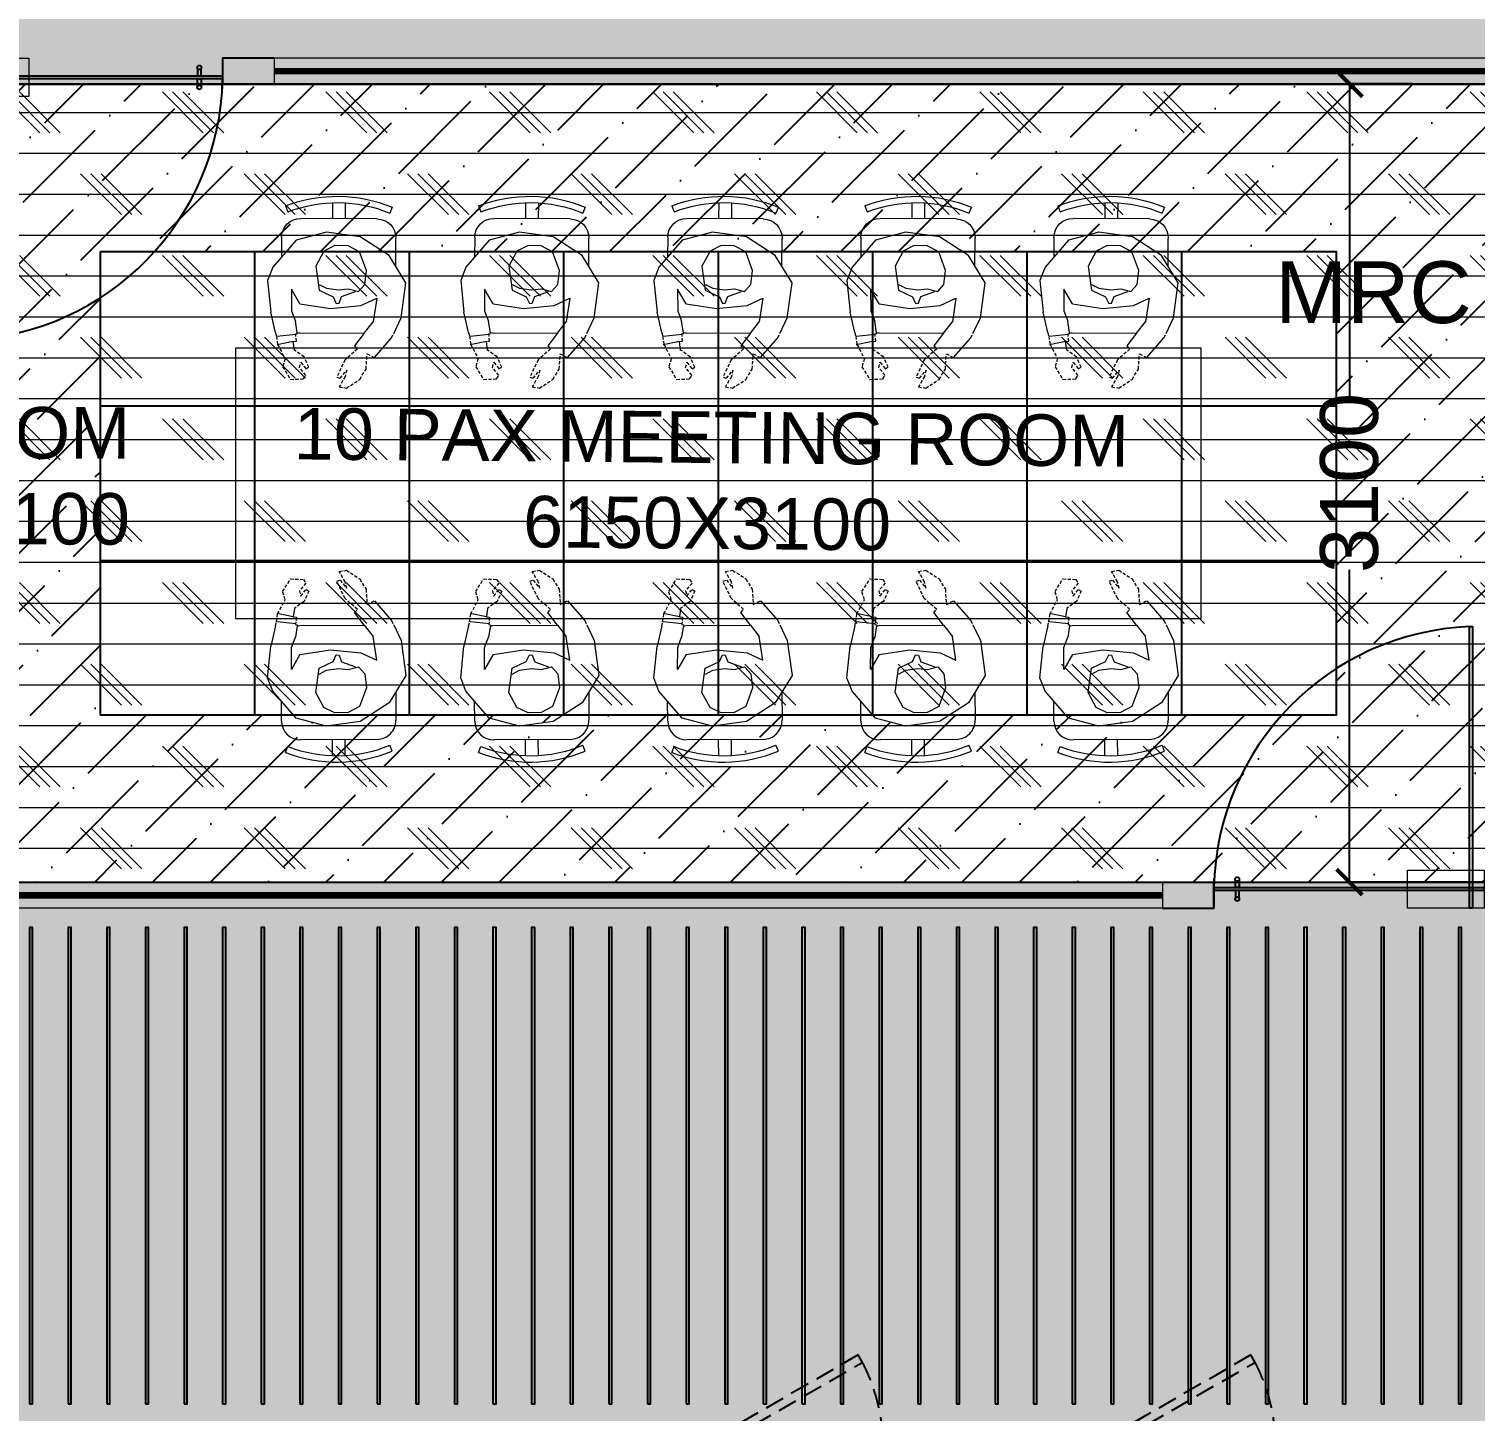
# Model space of a CAD drawing. Header units: millimetres. Extents: x 263321 to 2483465, y 33647 to 614421.
# Drawn here: x 2386855 to 2392472, y 409630 to 414996 of the extents above; entities that cross this region are included whole.
import ezdxf

# ---------------------------------------------------------------- set-up
doc = ezdxf.new("R2010")
doc.units = ezdxf.units.MM
doc.header["$PDMODE"] = 3
for name, pattern in [('( Hidden )', [0.375, 0.25, -0.125]), ('DASHED', [0.75, 0.5, -0.25]), ('HIDDEN', [0.375, 0.25, -0.125])]:
    doc.linetypes.add(name, pattern=pattern)
for name, color, linetype, lineweight in [('A-DOOR-FULL', 40, 'Continuous', 18), ('A-FURN-HUMAN', 252, 'Continuous', 9), ('A-FURN-MODULAR-', 6, 'Continuous', 9), ('A-FURN-MODULAR-CHAIR', 5, 'Continuous', 5), ('A-FURN-MODULAR-TABLETOP', 250, 'Continuous', 13), ('A-GLASS PARTITION', 5, 'Continuous', 18), ('A-GYPSUM PARTITION', 250, 'Continuous', 35), ('A-PLAN-THIN', 251, 'Continuous', 15), ('TOA-FL-CPT-1', 8, 'Continuous', 5), ('TOA-FL-CPT-4', 8, 'Continuous', 5)]:
    doc.layers.add(name, color=color, linetype=linetype, lineweight=lineweight)
for name, color, linetype in [('A-PLAN-DOOR', 7, 'Continuous'), ('CEILING', 7, 'Continuous'), ('CEILING TOA', 250, 'Continuous'), ('DOOR', 5, 'Continuous'), ('FIN WALL GRAPHIC', 10, 'Continuous'), ('FLOORING TOA', 7, 'Continuous'), ('PARTITION GYPSUM', 250, 'Continuous'), ('TEXT', 250, 'Continuous')]:
    doc.layers.add(name, color=color, linetype=linetype)
doc.styles.add('ARIAL', font='arial.ttf')
doc.styles.add('TEXT @ 150', font='arial.ttf', dxfattribs={"height": 225})
doc.dimstyles.new('DIM @ 150', dxfattribs={"dimtxt": 225, "dimasz": 100, "dimexe": 1, "dimexo": 0, "dimgap": 0.5, "dimtad": 0, "dimdec": 0, "dimzin": 0, "dimdsep": 46, "dimtxsty": 'TEXT @ 150', "dimblk": 'ARCHTICK', "dimcen": -2, "dimclrd": 8, "dimclre": 8, "dimclrt": 256, "dimadec": 0, "dimazin": 0, "dimtfac": 1, "dimtdec": 0, "dimtofl": 0, "dimtmove": 0, "dimatfit": 3, "dimldrblk": 'OPEN90', "dimfxl": 1, "dimtolj": 1, "dimtzin": 0, "dimlwd": -1, "dimlwe": -1, "dimarcsym": 0})

# ---------------------------------------------------------------- blocks, each defined once
blk = doc.blocks.new('Human Figure')
at = {"layer": 'A-FURN-HUMAN', "lineweight": 5}
for p, q in [((4611.71, 5776.63, 0), (4616.22, 5779.49)), ((4611.71, 5776.63, 0), (4616.22, 5779.49)), ((4616.22, 5779.49), (4621.49, 5780.21, 0)), ((4616.22, 5779.49), (4621.49, 5780.21, 0)), ((4621.49, 5780.21, 0), (4626.18, 5778.89, 0)), ((4621.49, 5780.21, 0), (4626.18, 5778.89, 0)), ((4626.18, 5778.89, 0), (4629.77, 5774.69, 0)), ((4626.18, 5778.89, 0), (4629.77, 5774.69, 0)), ((4609.08, 5772.43, 0), (4611.71, 5776.63, 0)), ((4609.08, 5772.43, 0), (4611.71, 5776.63, 0)), ((4629.77, 5774.69, 0), (4630.56, 5772.63, 0)), ((4629.77, 5774.69, 0), (4630.56, 5772.63, 0)), ((4609.78, 5766.99, 0), (4609.08, 5772.43, 0)), ((4609.78, 5766.99, 0), (4609.08, 5772.43, 0)), ((4630.56, 5772.63, 0), (4630.01, 5767.72, 0)), ((4630.56, 5772.63, 0), (4630.01, 5767.72, 0)), ((4616.02, 5768.83), (4613.59, 5769.99, 0)), ((4613.59, 5769.99, 0), (4614.12, 5766.32, 0)), ((4616.02, 5768.83), (4613.59, 5769.99, 0)), ((4613.59, 5769.99, 0), (4614.12, 5766.32, 0)), ((4626.86, 5771.32, 0), (4626.81, 5767.94)), ((4626.86, 5771.32, 0), (4626.81, 5767.94)), ((4620.77, 5768.32, 0), (4616.02, 5768.83)), ((4620.77, 5768.32, 0), (4616.02, 5768.83)), ((4625.5, 5769.01, 0), (4620.77, 5768.32, 0)), ((4625.5, 5769.01, 0), (4620.77, 5768.32, 0)), ((4626.81, 5767.94), (4626.19, 5766.32, 0)), ((4626.81, 5767.94), (4626.19, 5766.32, 0)), ((4629.26, 5764.54), (4630.01, 5767.72, 0)), ((4629.26, 5764.54), (4630.01, 5767.72, 0)), ((4610.91, 5764.54), (4609.78, 5766.99, 0)), ((4610.91, 5764.54), (4609.78, 5766.99, 0)), ((4615.48, 5764.54), (4614.12, 5766.32, 0)), ((4615.48, 5764.54), (4614.12, 5766.32, 0)), ((4625.89, 5764.54), (4626.19, 5766.32, 0)), ((4625.89, 5764.54), (4626.19, 5766.32, 0)), ((4613.88, 5760.76, 0), (4611.23, 5763.85, 0)), ((4613.88, 5760.76, 0), (4611.23, 5763.85, 0)), ((4615.48, 5764.54), (4616.97, 5762.59)), ((4615.48, 5764.54), (4616.97, 5762.59)), ((4626.5, 5763.17, 0), (4626.01, 5763.22, 0)), ((4626.5, 5763.17, 0), (4626.01, 5763.22, 0)), ((4626.32, 5761.85, 0), (4626.5, 5763.17, 0)), ((4626.32, 5761.85, 0), (4626.5, 5763.17, 0))]:
    blk.add_line(p, q, dxfattribs=at)
at = {"layer": 'A-FURN-HUMAN', "linetype": '( Hidden )', "lineweight": 5, "ltscale": 2}
for p, q in [((4611.23, 5763.85, 0), (4610.91, 5764.54, 0)), ((4611.23, 5763.85, 0), (4610.91, 5764.54, 0)), ((4626.01, 5763.22, 0), (4626.14, 5764.36, 0)), ((4626.01, 5763.22, 0), (4626.14, 5764.36, 0)), ((4629.12, 5763.93, 0), (4628.92, 5762.69, 0)), ((4629.12, 5763.93, 0), (4628.92, 5762.69, 0)), ((4629.26, 5764.54, 0), (4629.12, 5763.93, 0)), ((4629.26, 5764.54, 0), (4629.12, 5763.93, 0)), ((4615.02, 5761.34, 0), (4613.88, 5760.76, 0)), ((4615.02, 5761.34, 0), (4613.88, 5760.76, 0)), ((4615.16, 5758.98, 0), (4615.02, 5761.34, 0)), ((4615.16, 5758.98, 0), (4615.02, 5761.34, 0)), ((4616.97, 5762.59), (4616.53, 5762.09)), ((4616.97, 5762.59), (4616.53, 5762.09)), ((4616.53, 5762.09), (4618.44, 5760.37, 0)), ((4616.53, 5762.09), (4618.44, 5760.37, 0)), ((4624.06, 5759.18, 0), (4624.81, 5760.79, 0)), ((4624.06, 5759.18, 0), (4624.81, 5760.79, 0)), ((4624.81, 5760.79, 0), (4626.32, 5761.85, 0)), ((4624.81, 5760.79, 0), (4626.32, 5761.85, 0)), ((4628.92, 5762.69, 0), (4627.75, 5760.5, 0)), ((4628.92, 5762.69, 0), (4627.75, 5760.5, 0)), ((4616.12, 5757.36), (4615.16, 5758.98, 0)), ((4616.12, 5757.36), (4615.16, 5758.98, 0)), ((4619.17, 5757.51, 0), (4618.16, 5758.8, 0)), ((4618.16, 5758.8, 0), (4618.39, 5757.81, 0)), ((4619.17, 5757.51, 0), (4618.16, 5758.8, 0)), ((4618.16, 5758.8, 0), (4618.39, 5757.81, 0)), ((4618.44, 5760.37, 0), (4619.69, 5757.7, 0)), ((4618.44, 5760.37, 0), (4619.69, 5757.7, 0)), ((4624.51, 5758.96, 0), (4624.06, 5759.18, 0)), ((4624.51, 5758.96, 0), (4624.06, 5759.18, 0)), ((4624.5, 5757.93, 0), (4625.51, 5759.11, 0)), ((4624.5, 5757.93, 0), (4625.51, 5759.11, 0)), ((4625.32, 5759.95, 0), (4624.51, 5758.96, 0)), ((4625.32, 5759.95, 0), (4624.51, 5758.96, 0)), ((4625.51, 5759.11, 0), (4625.32, 5759.95, 0)), ((4625.51, 5759.11, 0), (4625.32, 5759.95, 0)), ((4628.12, 5759.23, 0), (4626.89, 5757.28, 0)), ((4628.12, 5759.23, 0), (4626.89, 5757.28, 0)), ((4627.75, 5760.5, 0), (4628.12, 5759.23, 0)), ((4627.75, 5760.5, 0), (4628.12, 5759.23, 0)), ((4618.19, 5756, 0), (4616.12, 5757.36)), ((4618.19, 5756, 0), (4616.12, 5757.36)), ((4618.39, 5757.81, 0), (4619.31, 5756.18, 0)), ((4618.39, 5757.81, 0), (4619.31, 5756.18, 0)), ((4619.69, 5757.7, 0), (4619.17, 5757.51, 0)), ((4619.69, 5757.7, 0), (4619.17, 5757.51, 0)), ((4624.87, 5757.37, 0), (4624.5, 5757.93, 0)), ((4624.87, 5757.37, 0), (4624.5, 5757.93, 0)), ((4626.89, 5757.28, 0), (4624.87, 5757.37, 0)), ((4626.89, 5757.28, 0), (4624.87, 5757.37, 0)), ((4619.31, 5756.18, 0), (4618.19, 5756, 0)), ((4619.31, 5756.18, 0), (4618.19, 5756, 0))]:
    blk.add_line(p, q, dxfattribs=at)
at = {"layer": 'A-FURN-HUMAN', "linetype": '( Hidden )', "lineweight": 5, "ltscale": 3}
for p, q in [((4625.9, 5764.39, 0), (4625.89, 5764.57, 0)), ((4625.9, 5764.39, 0), (4625.89, 5764.57, 0)), ((4626.14, 5764.36, 0), (4625.9, 5764.39, 0)), ((4626.14, 5764.36, 0), (4625.9, 5764.39, 0))]:
    blk.add_line(p, q, dxfattribs=at)
at = {"layer": 'A-FURN-HUMAN', "lineweight": 5, "elevation": 0}
for points in [[(4622.54, 5772.08), (4621.4, 5771.49), (4619.55, 5771.23), (4618.01, 5771.43), (4616.44, 5771.03), (4615.47, 5772.11), (4615.23, 5774.3), (4616.32, 5777.18), (4618.11, 5778.11), (4620.14, 5778.11), (4621.85, 5777.26), (4623.09, 5774.92), (4622.55, 5771.19), (4620.35, 5770.17), (4619.86, 5769.12), (4619.43, 5769.17), (4619.04, 5770.23), (4616.9, 5771)], [(4622.54, 5772.08), (4621.4, 5771.49), (4619.55, 5771.23), (4618.01, 5771.43), (4616.44, 5771.03), (4615.47, 5772.11), (4615.23, 5774.3), (4616.32, 5777.18), (4618.11, 5778.11), (4620.14, 5778.11), (4621.85, 5777.26), (4623.09, 5774.92), (4622.55, 5771.19), (4620.35, 5770.17), (4619.86, 5769.12), (4619.43, 5769.17), (4619.04, 5770.23), (4616.9, 5771)], [(4625.5, 5769.01), (4626.86, 5771.32)], [(4625.5, 5769.01), (4626.86, 5771.32)], [(4626.09, 5764.27), (4629.04, 5763.91)], [(4626.09, 5764.27), (4629.04, 5763.91)], [(4626.5, 5763.17), (4629.02, 5762.63)], [(4626.5, 5763.17), (4629.02, 5762.63)]]:
    blk.add_lwpolyline(points, dxfattribs=at)
at = {"layer": 'A-FURN-MODULAR-CHAIR', "color": 18, "lineweight": 15, "true_color": 0x000000}
for p, q in [((4613.64, 5782.3, 0), (4625.48, 5782.3, 0)), ((4610.68, 5774.98, 0), (4610.68, 5779.34, 0)), ((4628.44, 5779.34, 0), (4628.44, 5776.24, 0))]:
    blk.add_line(p, q, dxfattribs=at)
at = {"layer": 'A-FURN-MODULAR-CHAIR', "lineweight": 15}
for p, q in [((4613.64, 5782.3, 0), (4625.48, 5782.3, 0)), ((4610.68, 5774.98, 0), (4610.68, 5779.34, 0)), ((4628.44, 5779.34, 0), (4628.44, 5776.24, 0))]:
    blk.add_line(p, q, dxfattribs=at)
at = {"layer": 'A-FURN-MODULAR-CHAIR', "color": 18, "lineweight": 15, "true_color": 0x000000, "elevation": 0}
for points in [[(4611.29, 5784.13), (4611.67, 5783.22)], [(4618.58, 5784.79), (4618.58, 5782.3)], [(4620.56, 5784.79), (4620.56, 5782.3)], [(4627.86, 5784.22), (4627.49, 5783.3)]]:
    blk.add_lwpolyline(points, dxfattribs=at)
at = {"layer": 'A-FURN-MODULAR-CHAIR', "lineweight": 15, "elevation": 0}
for points in [[(4611.29, 5784.13), (4611.67, 5783.22)], [(4618.58, 5784.79), (4618.58, 5782.3)], [(4620.56, 5784.79), (4620.56, 5782.3)], [(4627.86, 5784.22), (4627.49, 5783.3)]]:
    blk.add_lwpolyline(points, dxfattribs=at)
at = {"layer": 'A-FURN-MODULAR-CHAIR', "color": 18, "lineweight": 15, "true_color": 0x000000, "elevation": 0}
blk.add_lwpolyline([(4625.89, 5764.57, -0.034638), (4625.48, 5764.54), (4615.48, 5764.54)], format="xyb", dxfattribs=at)
at = {"layer": 'A-FURN-MODULAR-CHAIR', "lineweight": 15, "elevation": 0}
blk.add_lwpolyline([(4625.89, 5764.57, -0.034638), (4625.48, 5764.54), (4615.48, 5764.54)], format="xyb", dxfattribs=at)
at = {"layer": 'A-FURN-MODULAR-CHAIR', "color": 18, "lineweight": 15, "true_color": 0x000000}
for centre, radius, start, end in [((4619.68, 5763.49, 0), 22.29, 68.458, 112.0994), ((4619.68, 5763.49, 0), 21.3, 68.4839, 112.0994), ((4613.64, 5779.34, 0), 2.96, 90.0001, 180.0001), ((4625.48, 5779.34, 0), 2.96, 0.0001, 90.0001)]:
    blk.add_arc(centre, radius, start, end, dxfattribs=at)
at = {"layer": 'A-FURN-MODULAR-CHAIR', "lineweight": 15}
for centre, radius, start, end in [((4619.68, 5763.49, 0), 22.29, 68.458, 112.0994), ((4619.68, 5763.49, 0), 21.3, 68.4839, 112.0994), ((4613.64, 5779.34, 0), 2.96, 90.0001, 180.0001), ((4625.48, 5779.34, 0), 2.96, 0.0001, 90.0001)]:
    blk.add_arc(centre, radius, start, end, dxfattribs=at)
blk = doc.blocks.new('A$C3F28102C')
at = {"layer": 'A-PLAN-DOOR'}
h = blk.add_hatch(dxfattribs=at)
h.set_pattern_fill('ANSI31', color=256, style=0)
h.set_pattern_definition([(315, (-1529.3283, 1000.1135), (-0.44194174, -0.44194174), [])])
h.paths.add_polyline_path([(1.3, -14.9), (0, -14.9), (0, 0), (1.3, 0)])
h.paths.add_polyline_path([(1.3, 0.2), (1.3, 0), (0, 0), (0, 1.1, 0.115729)])
h.paths.add_polyline_path([(4.9, -14.9), (3.6, -14.9), (3.6, 0), (4.9, 0)])
h.paths.add_polyline_path([(4.9, 0), (3.6, 0), (3.6, 0.2, 0.115729), (4.9, 1.1)])
at = {"layer": 'A-PLAN-DOOR', "color": 2}
for points in [[(1.3, 0.2), (1.3, -14.9), (0, -14.9), (0, 1.1)], [(3.6, 0.2), (3.6, -14.9), (4.9, -14.9), (4.9, 1.1)]]:
    blk.add_lwpolyline(points, dxfattribs=at)
for radius in [3.42, 2.42]:
    blk.add_circle((2.5, 3.4), radius, dxfattribs=at)
blk = doc.blocks.new('shaft door 750')
at = {"layer": 'A-PLAN-DOOR'}
for p, q in [((335.5, 59.8), (-335.5, 59.8)), ((-335.5, 0), (-335.5, 59.8)), ((335.5, 0), (335.5, 59.8)), ((335.5, 53.4), (-335.5, 53.4)), ((335.5, 6.5), (-335.5, 6.5)), ((335.5, 0), (-335.5, 0)), ((-374, -69.8), (-374, -64.8)), ((-374, -64.8), (-374, -69.8))]:
    blk.add_line(p, q, dxfattribs=at)
at = {"layer": 'A-PLAN-DOOR', "linetype": 'HIDDEN', "ltscale": 300}
blk.add_lwpolyline([(336.8, 59.8), (320.3, 31.3), (-295.2, 386.7), (-278.8, 415.2)], close=True, dxfattribs=at)
at = {"layer": 'A-PLAN-DOOR'}
for points in [[(-375, 150), (-375, 150), (-375, -70), (-430, -70)], [(375, 150.2), (375, 150.2), (375, -70), (430, -70)]]:
    blk.add_lwpolyline(points, dxfattribs=at)
for points in [[(-372.5, 58.3), (-340.6, 58.3), (-340.6, -3.5), (-325.6, -3.5), (-325.6, -34.7), (-340.2, -68.3), (-372.5, -68.3), (-372.5, -59.8), (-374, -59.8), (-374, -61.8), (-374, -69.8), (-339.1, -69.8), (-324.1, -34.9), (-324.1, -2), (-339.1, -2), (-339.1, 59.8), (-374, 59.8), (-374, 49.9), (-372.5, 49.9)], [(372.5, 58.3), (340.6, 58.3), (340.6, -3.5), (325.6, -3.5), (325.6, -34.7), (340.2, -68.3), (372.5, -68.3), (372.5, -59.8), (374, -59.8), (374, -61.8), (374, -69.8), (339.1, -69.8), (324.1, -34.9), (324.1, -2), (339.1, -2), (339.1, 59.8), (374, 59.8), (374, 49.9), (372.5, 49.9)], [(-375, 51.9), (-374, 51.9), (-374, -61.8), (-375, -61.8)], [(375, 51.9), (374, 51.9), (374, -61.8), (375, -61.8)]]:
    blk.add_lwpolyline(points, close=True, dxfattribs=at)
at = {"layer": 'A-PLAN-DOOR', "linetype": 'HIDDEN', "ltscale": 300}
blk.add_arc((337.6, 59.8), 711.6, 152.6807, 180, dxfattribs=at)
at = {"layer": 'A-PLAN-THIN'}
for p, q in [((395, 150), (-395, 150)), ((375, -70), (-375, -70))]:
    blk.add_line(p, q, dxfattribs=at)
at = {"layer": 'A-PLAN-DOOR', "xscale": -0.9973404255317604, "yscale": 0.9973404255317604, "zscale": 0.9973404255317604}
blk.add_blockref('A$C3F28102C', (339.1, 59.8), dxfattribs=at)
blk = doc.blocks.new('Fire Tower-2700mm')
at = {"layer": 'A-PLAN-DOOR', "extrusion": (-1.654e-28, -4.04354e-14, -1), "xscale": -1, "zscale": -1}
for p in [(848.8, 7032), (-676.2, 7032)]:
    blk.add_blockref('shaft door 750', p, dxfattribs=at)
blk = doc.blocks.new('CHOREE')
at = {"xscale": -1}
blk.add_blockref('Fire Tower-2700mm', (-8441.5, -1832.2), dxfattribs=at)
blk = doc.blocks.new('BIG CHOORE')
blk.add_blockref('CHOREE', (-2408, -1909))
blk = doc.blocks.new('_ArchTick')
at = {"color": 0, "linetype": 'ByBlock', "const_width": 0.15}
blk.add_lwpolyline([(-0.5, -0.5), (0.5, 0.5)], dxfattribs=at)
blk = doc.blocks.new('*D337')
at = {"layer": 'Defpoints', "color": 0, "transparency": 16777216}
for p in [(2392707, 415201.9), (2376097.8, 414882.2), (2392707, 414882.2)]:
    blk.add_point(p, dxfattribs=at)
at = {"layer": 'FIN WALL GRAPHIC', "color": 8, "linetype": 'HIDDEN', "transparency": 16777216}
for p, q in [((2376097.8, 414882.2), (2376097.8, 415202.9)), ((2376097.8, 415201.9), (2383988.9, 415201.9)), ((2392707, 415201.9), (2384815.9, 415201.9)), ((2392707, 414882.2), (2392707, 415202.9))]:
    blk.add_line(p, q, dxfattribs=at)
at = {"layer": 'FIN WALL GRAPHIC', "color": 8, "linetype": 'ByBlock', "transparency": 16777216, "xscale": 100, "yscale": 100, "zscale": 100, "rotation": 180}
blk.add_blockref('_ArchTick', (2376097.8, 415201.9), dxfattribs=at)
at = {"layer": 'FIN WALL GRAPHIC', "color": 8, "linetype": 'ByBlock', "transparency": 16777216, "xscale": 100, "yscale": 100, "zscale": 100}
blk.add_blockref('_ArchTick', (2392707, 415201.9), dxfattribs=at)
at = {"layer": 'FIN WALL GRAPHIC', "transparency": 16777216, "insert": (2384402.4, 415201.9), "char_height": 225, "attachment_point": 5, "style": 'TEXT @ 150'}
blk.add_mtext('\\A1;16609', dxfattribs=at)
blk = doc.blocks.new('_Open90')
at = {"color": 0, "linetype": 'ByBlock'}
for p, q in [((0, 0), (-1, 0)), ((-0.5, 0.5), (0, 0)), ((0, 0), (-0.5, -0.5))]:
    blk.add_line(p, q, dxfattribs=at)
blk = doc.blocks.new('*D339')
at = {"layer": 'Defpoints', "color": 0, "transparency": 16777216}
for p in [(2392228.6, 414783.2), (2391983.6, 411683.6), (2392607, 411683.6)]:
    blk.add_point(p, dxfattribs=at)
at = {"layer": 'FIN WALL GRAPHIC', "color": 8, "linetype": 'HIDDEN', "transparency": 16777216}
for p, q in [((2392228.6, 414783.2), (2391982.6, 414783.2)), ((2391983.6, 414783.2), (2391983.6, 413569.4)), ((2391983.6, 411683.6), (2391983.6, 412897.4)), ((2392607, 411683.6), (2391982.6, 411683.6))]:
    blk.add_line(p, q, dxfattribs=at)
at = {"layer": 'FIN WALL GRAPHIC', "color": 8, "linetype": 'ByBlock', "transparency": 16777216, "xscale": 100, "yscale": 100, "zscale": 100}
for p, rotation in [((2391983.6, 414783.2), 90), ((2391983.6, 411683.6), 270)]:
    blk.add_blockref('_ArchTick', p, dxfattribs=dict(at, rotation=rotation))
at = {"layer": 'FIN WALL GRAPHIC', "transparency": 16777216, "insert": (2391983.6, 413233.4), "char_height": 225, "attachment_point": 5, "rotation": 90, "style": 'TEXT @ 150'}
blk.add_mtext('\\A1;3100', dxfattribs=at)
blk = doc.blocks.new('door-3f-01')
at = {"layer": 'A-FURN-MODULAR-', "color": 252, "linetype": 'DASHED', "ltscale": 120, "true_color": 0x939598}
blk.add_lwpolyline([(0, 0), (-10.2, 0), (-10.2, 5.08), (0, 5.08), (0, 0)], dxfattribs=at)
at = {"layer": 'A-GLASS PARTITION', "color": 5}
blk.add_line((-36, 0), (-36, 4), dxfattribs=at)
at = {"layer": 'DOOR', "elevation": 0}
blk.add_lwpolyline([(-1.95, 37.5), (-1.55, 37.5), (-1.55, 0), (-1.95, 0)], close=True, dxfattribs=at)
at = {"layer": 'DOOR'}
blk.add_lwpolyline([(-36, 2.34), (-36, 2.74), (0, 2.74), (0, 2.34)], close=True, dxfattribs=at)
for points in [[(-32.64, 3.74), (-32.64, 2.74), (-33.14, 2.74), (-33.14, 3.74)], [(-32.64, 1.34), (-32.64, 2.34), (-33.14, 2.34), (-33.14, 1.34)]]:
    blk.add_lwpolyline(points, dxfattribs=at)
for centre in [(-32.89, 3.86), (-32.89, 1.22)]:
    blk.add_circle(centre, 0.278, dxfattribs=at)
at = {"layer": 'DOOR', "color": 252, "true_color": 0x939598}
blk.add_arc((-0.52, 2.04, 0), 35.48, 92.2973, 178.8766, dxfattribs=at)

msp = doc.modelspace()

# ---------------------------------------------------------------- hatches: boundary and pattern name
at = {"layer": 'A-GYPSUM PARTITION'}
h = msp.add_hatch(color=20, dxfattribs=at)
h.dxf.hatch_style = 1
h.paths.add_polyline_path([(2387607.654, 414882.231), (2387607.654, 414782.231), (2387807.654, 414782.231), (2387807.654, 414882.231)])
h = msp.add_hatch(color=20, dxfattribs=at)
h.dxf.hatch_style = 1
h.paths.add_polyline_path([(2391257.169, 411582.052), (2391457.169, 411582.052), (2391457.169, 411682.052), (2391257.169, 411682.052)])
at = {"layer": 'CEILING'}
h = msp.add_hatch(dxfattribs=at)
h.set_pattern_fill('_USER', color=8, scale=600, double=1, pattern_type=0)
h.set_pattern_definition([(0, (2387132.05, 412332.1), (0, 600), []), (90, (2387132.05, 412332.1), (-600, 4e-14), [])])
h.paths.add_polyline_path([(2387132.045, 414132.112), (2391932.045, 414132.112), (2391932.045, 412332.112), (2387132.045, 412332.112)])
at = {"layer": 'CEILING TOA', "true_color": 0x939598}
h = msp.add_hatch(dxfattribs=at)
h.set_pattern_fill('ANSI36', color=252, scale=50)
h.set_pattern_definition([(45, (13069.08, -8478.74), (84.189901, 308.696304), [396.875, -79.375, 0, -79.375])])
h.paths.add_polyline_path([(2387132.045, 414132.112), (2391932.045, 414132.112), (2391932.045, 412332.112), (2387132.045, 412332.112)], flags=16)
h.paths.add_polyline_path([(2386457.046, 414782.231), (2392607.043, 414782.231), (2392607.044, 411682.007), (2386457.047, 411682.007)])
at = {"layer": 'TOA-FL-CPT-1', "true_color": 0xc7c8ca}
h = msp.add_hatch(dxfattribs=at)
h.set_pattern_fill('AR-PARQ1', color=9, scale=3)
h.set_pattern_definition([(90, (90021.1, 24147), (-914.4, 914.4), [914.4, -914.4]), (90, (90173.5, 24147), (-914.4, 914.4), [914.4, -914.4]), (90, (90325.9, 24147), (-914.4, 914.4), [914.4, -914.4]), (90, (90478.3, 24147), (-914.4, 914.4), [914.4, -914.4]), (90, (90630.7, 24147), (-914.4, 914.4), [914.4, -914.4]), (90, (90783.1, 24147), (-914.4, 914.4), [914.4, -914.4]), (90, (90935.5, 24147), (-914.4, 914.4), [914.4, -914.4]), (0, (90021.1, 25061.4), (914.4, -914.4), [914.4, -914.4]), (0, (90021.1, 25213.8), (914.4, -914.4), [914.4, -914.4]), (0, (90021.1, 25366.2), (914.4, -914.4), [914.4, -914.4]), (0, (90021.1, 25518.6), (914.4, -914.4), [914.4, -914.4]), (0, (90021.1, 25671), (914.4, -914.4), [914.4, -914.4]), (0, (90021.1, 25823.4), (914.4, -914.4), [914.4, -914.4]), (0, (90021.1, 25975.8), (914.4, -914.4), [914.4, -914.4])])
edge = h.paths.add_edge_path()
edge.add_arc((2396128.727, -119195.432), 546828.493, 90.92532943, 95.29958843)
edge.add_line((2345621.769, 425295.567), (2345621.769, 409482.052))
edge.add_line((2345621.769, 409482.052), (2347129.201, 409481.857))
edge.add_arc((2347102.083, 408732.348), 750, 0, 87.9279, ccw=False)
edge.add_line((2347852.083, 408732.348), (2347852.23, 389991.103))
edge.add_line((2347852.23, 389991.103), (2342396.706, 389991.103))
edge.add_line((2342396.706, 389991.103), (2342397.172, 380682.159))
edge.add_line((2342397.172, 380682.159), (2351396.796, 380682.159))
edge.add_line((2351396.796, 380682.159), (2351396.796, 379682.052))
edge.add_line((2351396.796, 379682.052), (2350496.796, 379682.052))
edge.add_line((2350496.796, 379682.052), (2350496.796, 377891.004))
edge.add_arc((2372893.597, 61240.666), 317441.417, 85.95303216, 94.04581501, ccw=False)
edge.add_line((2395296.77, 377890.553), (2395296.77, 379682.052))
edge.add_line((2395296.77, 379682.052), (2394396.796, 379682.052))
edge.add_line((2394396.796, 379682.052), (2394396.796, 380682.052))
edge.add_line((2394396.796, 380682.052), (2405177.531, 380682.052))
edge.add_line((2405177.531, 380682.052), (2405177.531, 389182.052))
edge.add_line((2405177.531, 389182.052), (2406496.796, 389182.052))
edge.add_line((2406496.796, 389182.052), (2406496.796, 383082.052))
edge.add_line((2406496.796, 383082.052), (2408136.796, 383082.052))
edge.add_line((2408136.796, 383082.052), (2408136.796, 389182.052))
edge.add_line((2408136.796, 389182.052), (2413779.159, 389181.861))
edge.add_line((2413779.159, 389181.861), (2414010.251, 390682.052))
edge.add_line((2414010.251, 390682.052), (2405396.796, 390682.052))
edge.add_line((2405396.796, 390682.052), (2405396.796, 411581.926))
edge.add_line((2405396.796, 411581.926), (2403146.796, 411581.926))
edge.add_arc((2403146.796, 411881.926), 300, 180, 270, ccw=False)
edge.add_line((2402846.796, 411881.926), (2402846.796, 413382.052))
edge.add_arc((2403146.796, 413382.052), 300, 90, 180, ccw=False)
edge.add_line((2403146.796, 413682.052), (2417553.202, 413682.052))
edge.add_line((2417553.202, 413682.052), (2417799.7, 415282.257))
edge.add_line((2417799.7, 415282.257), (2411837.001, 415281.729))
edge.add_line((2411837.001, 415281.729), (2411837.001, 417657.174))
edge.add_line((2411837.001, 417657.174), (2416421.528, 417657.174))
edge.add_line((2416421.528, 417657.174), (2416421.528, 418657.174))
edge.add_line((2416421.528, 418657.174), (2411836.796, 418657.174))
edge.add_line((2411836.796, 418657.174), (2411836.796, 421262.052))
edge.add_line((2411836.796, 421262.052), (2410296.796, 421262.052))
edge.add_line((2410296.796, 421262.052), (2410296.796, 415281.575))
edge.add_line((2410296.796, 415281.575), (2402846.796, 415281.575))
edge.add_line((2402846.796, 415281.575), (2402846.796, 424532.052))
edge.add_line((2402846.796, 424532.052), (2402846.796, 424581.286))
edge.add_line((2402846.796, 424581.286), (2395396.796, 424582.052))
edge.add_line((2395396.796, 424582.052), (2395396.796, 423682.052))
edge.add_line((2395396.796, 423682.052), (2394396.796, 423682.052))
edge.add_line((2394396.796, 423682.052), (2394396.796, 424581.86))
edge.add_line((2394396.796, 424581.86), (2387296.514, 424582.052))
edge.add_line((2387296.514, 424582.052), (2387297.806, 427561.749))
h.paths.add_polyline_path([(2357571.796, 409582.052), (2403896.373, 409582.052), (2403899.547, 394952.31), (2375096.795, 394783.782), (2375096.795, 396862.052), (2373596.796, 396864.771), (2373596.796, 394782.052), (2369971.795, 394800.838), (2370046.875, 396862.052), (2368385.069, 396703.686), (2368471.796, 394819.625), (2357571.796, 394782.052)], flags=16)
h.paths.add_polyline_path([(2363596.796, 414832.306), (2384296.459, 414782.218), (2384296.434, 411581.926), (2384538.462, 411581.927), (2384538.462, 409582.052), (2378653.494, 409582.052), (2378650.056, 411581.898), (2363596.796, 411631.98)], flags=16)
h.paths.add_polyline_path([(2392707.043, 411682.849), (2384396.821, 411683.632), (2384396.821, 414782.218), (2392707.043, 414781.434)], flags=16)
h.paths.add_polyline_path([(2400346.796, 422010.357), (2401546.802, 422010.357), (2401546.802, 416210.358), (2400346.796, 416210.358)], flags=16)
h.paths.add_polyline_path([(2349453.189, 392877.837), (2349451.159, 392879.273), (2349451.159, 390061.804), (2349453.189, 390060.368)], flags=16)
h.paths.add_polyline_path([(2379396.791, 389980.182), (2384396.796, 389980.182), (2384396.796, 392980.182), (2379396.791, 392980.182)], flags=16)
at = {"layer": 'TOA-FL-CPT-4'}
h = msp.add_hatch(dxfattribs=at)
h.set_pattern_fill('CORK', color=181, scale=50)
h.set_pattern_definition([(0, (90021.14, 24146.98), (0, 158.75), []), (135, (90100.5, 24067.6), (-317.50014, -317.50014), [224.5065, -224.5065]), (135, (90140.2, 24067.6), (-317.50014, -317.50014), [224.5065, -224.5065]), (135, (90179.9, 24067.6), (-317.50014, -317.50014), [224.5065, -224.5065])])
h.paths.add_polyline_path([(2392607.043, 414782.231), (2386457.046, 414782.231), (2386457.046, 411683.632), (2392607.043, 411683.632)])

# ---------------------------------------------------------------- linework, layer by layer
at = {"layer": 'A-FURN-MODULAR-TABLETOP', "lineweight": 0, "ltscale": 12, "elevation": 0}
msp.add_lwpolyline([(2387657.046, 412707.073), (2391407.046, 412707.073), (2391407.046, 413757.073), (2387657.046, 413757.073)], close=True, dxfattribs=at)
at = {"layer": 'A-GLASS PARTITION', "linetype": 'ByBlock', "ltscale": 5, "elevation": 0}
for points in [[(2392607.043, 414882.231), (2387807.623, 414882.231), (2387807.623, 414782.231), (2392607.043, 414782.231)], [(2386557.037, 411681.927), (2391257.055, 411682.054), (2391257.055, 411582.054), (2386557.037, 411581.927)]]:
    msp.add_lwpolyline(points, dxfattribs=at)
at = {"layer": 'A-GLASS PARTITION', "ltscale": 5, "const_width": 25, "elevation": 0}
for points in [[(2392607.043, 414832.231), (2387807.623, 414832.231)], [(2386557.037, 411631.927), (2391257.055, 411632.054)]]:
    msp.add_lwpolyline(points, dxfattribs=at)
at = {"layer": 'CEILING TOA', "elevation": 0}
for points in [[(2386457.046, 414782.231), (2392607.043, 414782.231), (2392607.044, 411682.007), (2386457.047, 411682.007)], [(2387132.045, 414132.112), (2391932.045, 414132.112), (2391932.045, 412332.112), (2387132.045, 412332.112)], [(2386857.089, 409656.991), (2386869.089, 409656.991), (2386869.089, 411506.991), (2386857.089, 411506.991)], [(2387007.089, 409656.991), (2387019.089, 409656.991), (2387019.089, 411506.991), (2387007.089, 411506.991)], [(2387157.089, 409656.991), (2387169.089, 409656.991), (2387169.089, 411506.991), (2387157.089, 411506.991)], [(2387307.089, 409656.991), (2387319.089, 409656.991), (2387319.089, 411506.991), (2387307.089, 411506.991)], [(2387457.089, 409656.991), (2387469.089, 409656.991), (2387469.089, 411506.991), (2387457.089, 411506.991)], [(2387607.089, 409656.991), (2387619.089, 409656.991), (2387619.089, 411506.991), (2387607.089, 411506.991)], [(2387757.089, 409656.991), (2387769.089, 409656.991), (2387769.089, 411506.991), (2387757.089, 411506.991)], [(2387907.089, 409656.991), (2387919.089, 409656.991), (2387919.089, 411506.991), (2387907.089, 411506.991)], [(2388057.089, 409656.991), (2388069.089, 409656.991), (2388069.089, 411506.991), (2388057.089, 411506.991)], [(2388207.089, 409656.991), (2388219.089, 409656.991), (2388219.089, 411506.991), (2388207.089, 411506.991)], [(2388357.089, 409656.991), (2388369.089, 409656.991), (2388369.089, 411506.991), (2388357.089, 411506.991)], [(2388507.089, 409656.991), (2388519.089, 409656.991), (2388519.089, 411506.991), (2388507.089, 411506.991)], [(2388657.089, 409656.991), (2388669.089, 409656.991), (2388669.089, 411506.991), (2388657.089, 411506.991)], [(2388807.089, 409656.991), (2388819.089, 409656.991), (2388819.089, 411506.991), (2388807.089, 411506.991)], [(2388957.089, 409656.991), (2388969.089, 409656.991), (2388969.089, 411506.991), (2388957.089, 411506.991)], [(2389107.089, 409656.991), (2389119.089, 409656.991), (2389119.089, 411506.991), (2389107.089, 411506.991)], [(2389257.089, 409656.991), (2389269.089, 409656.991), (2389269.089, 411506.991), (2389257.089, 411506.991)], [(2389407.089, 409656.991), (2389419.089, 409656.991), (2389419.089, 411506.991), (2389407.089, 411506.991)], [(2389557.089, 409656.991), (2389569.089, 409656.991), (2389569.089, 411506.991), (2389557.089, 411506.991)], [(2389707.089, 409656.991), (2389719.089, 409656.991), (2389719.089, 411506.991), (2389707.089, 411506.991)], [(2389857.089, 409656.991), (2389869.089, 409656.991), (2389869.089, 411506.991), (2389857.089, 411506.991)], [(2390007.089, 409656.991), (2390019.089, 409656.991), (2390019.089, 411506.991), (2390007.089, 411506.991)], [(2390157.089, 409656.991), (2390169.089, 409656.991), (2390169.089, 411506.991), (2390157.089, 411506.991)], [(2390307.089, 409656.991), (2390319.089, 409656.991), (2390319.089, 411506.991), (2390307.089, 411506.991)], [(2390457.089, 409656.991), (2390469.089, 409656.991), (2390469.089, 411506.991), (2390457.089, 411506.991)], [(2390607.089, 409656.991), (2390619.089, 409656.991), (2390619.089, 411506.991), (2390607.089, 411506.991)], [(2390757.089, 409656.991), (2390769.089, 409656.991), (2390769.089, 411506.991), (2390757.089, 411506.991)], [(2390907.089, 409656.991), (2390919.089, 409656.991), (2390919.089, 411506.991), (2390907.089, 411506.991)], [(2391057.089, 409656.991), (2391069.089, 409656.991), (2391069.089, 411506.991), (2391057.089, 411506.991)], [(2391207.089, 409656.991), (2391219.089, 409656.991), (2391219.089, 411506.991), (2391207.089, 411506.991)], [(2391357.089, 409656.991), (2391369.089, 409656.991), (2391369.089, 411506.991), (2391357.089, 411506.991)], [(2391507.089, 409656.991), (2391519.089, 409656.991), (2391519.089, 411506.991), (2391507.089, 411506.991)], [(2391657.089, 409656.991), (2391669.089, 409656.991), (2391669.089, 411506.991), (2391657.089, 411506.991)], [(2391807.089, 409656.991), (2391819.089, 409656.991), (2391819.089, 411506.991), (2391807.089, 411506.991)], [(2391957.089, 409656.991), (2391969.089, 409656.991), (2391969.089, 411506.991), (2391957.089, 411506.991)], [(2392107.089, 409656.991), (2392119.089, 409656.991), (2392119.089, 411506.991), (2392107.089, 411506.991)], [(2392257.089, 409656.991), (2392269.089, 409656.991), (2392269.089, 411506.991), (2392257.089, 411506.991)], [(2392407.089, 409656.991), (2392419.089, 409656.991), (2392419.089, 411506.991), (2392407.089, 411506.991)]]:
    msp.add_lwpolyline(points, close=True, dxfattribs=at)
at = {"layer": 'FLOORING TOA', "elevation": 0}
msp.add_lwpolyline([(2392607.043, 414782.231), (2386457.046, 414782.231), (2386457.046, 411683.632), (2392607.043, 411683.632)], close=True, dxfattribs=at)
at = {"layer": 'PARTITION GYPSUM', "color": 18, "true_color": 0x000000}
msp.add_line((2391457.055, 411681.928, 0), (2391457.055, 411581.928, 0), dxfattribs=at)
at = {"layer": 'PARTITION GYPSUM', "color": 18, "true_color": 0x000000, "elevation": 0}
for points in [[(2387807.046, 414882.229), (2387607.046, 414882.229), (2387607.046, 414782.229), (2387807.046, 414782.229)], [(2391257.055, 411582.054), (2391457.055, 411582.054), (2391457.055, 411682.054), (2391257.055, 411682.054)]]:
    msp.add_lwpolyline(points, dxfattribs=at)

# ---------------------------------------------------------------- block references
msp.add_blockref('BIG CHOORE', (2401322.534, 406141.239))
at = {"layer": 'A-DOOR-FULL', "linetype": 'Continuous', "xscale": 29.16666484490015, "yscale": 29.16666484490015, "zscale": 29.16666484490015}
for p, rotation in [((2386557.046, 414882.231), 179.9998965342575), ((2392507.055, 411582.052), 359.9998965342576)]:
    msp.add_blockref('door-3f-01', p, dxfattribs=dict(at, rotation=rotation))
at = {"layer": 'A-FURN-MODULAR-TABLETOP', "color": 161, "linetype": 'ByBlock', "yscale": 25.00000000000001, "zscale": 25.00000000000001}
for p, xscale, rotation in [((2502438.848, 268823.255, 0), -25.00000000000001, 359.5619268819522), ((2503188.848, 268823.255, 0), -25.00000000000001, 359.5619268819522), ((2503938.848, 268823.255, 0), -25.00000000000001, 359.5619268819522), ((2504688.848, 268823.255, 0), -25.00000000000001, 359.5619268819522), ((2505438.848, 268823.255, 0), -25.00000000000001, 359.5619268819522), ((2502438.848, 557672.796, 0), 25.00000000000001, 180.4380731180478), ((2503188.848, 557672.796, 0), 25.00000000000001, 180.4380731180478), ((2503938.848, 557672.796, 0), 25.00000000000001, 180.4380731180478), ((2504688.848, 557672.796, 0), 25.00000000000001, 180.4380731180478), ((2505438.848, 557672.796, 0), 25.00000000000001, 180.4380731180478)]:
    msp.add_blockref('Human Figure', p, dxfattribs=dict(at, xscale=xscale, rotation=rotation))

# ---------------------------------------------------------------- texts
at = {"layer": 'FIN WALL GRAPHIC', "color": 10, "insert": (2391694.995, 413972.167), "char_height": 240, "width": 472.13453, "attachment_point": 4, "rotation": 0.009988, "style": 'ARIAL'}
msp.add_mtext('MRC', dxfattribs=at)
at = {"layer": 'TEXT', "char_height": 200, "style": 'ARIAL'}
for s, insert, width, attachment_point, rotation in [('\\PBMS ROOM\\P1950 x 3100', (2387249.127, 413860.595), 3428.23152, 3, 359.832497), ('\\pi496.83136;10 PAX MEETING ROOM\\P\\pi1390.62399;6150X3100', (2387382.702, 412993.219), 4186.84143, 7, 359.496137)]:
    msp.add_mtext(s, dxfattribs=dict(at, insert=insert, width=width, attachment_point=attachment_point, rotation=rotation))

# ---------------------------------------------------------------- dimensions: what is measured, and where the dimension line sits
at = {"layer": 'FIN WALL GRAPHIC'}
dim = msp.add_linear_dim(base=(2392707.043, 415201.933), p1=(2376097.785, 414882.231, 0), p2=(2392707.043, 414882.218, 0), dimstyle='DIM @ 150', override={"dimtxsty": 'TEXT @ 150', "dimldrblk": 'Open90'}, dxfattribs=at)
dim.commit()
dim.dimension.update_dxf_attribs({"geometry": '*D337', "text_midpoint": (2384402.414, 415201.933)})
dim = msp.add_linear_dim(base=(2391983.603, 411683.632), p1=(2392228.606, 414783.193, 0), p2=(2392607.043, 411683.632, 0), angle=90, dimstyle='DIM @ 150', override={"dimtxsty": 'TEXT @ 150', "dimldrblk": 'Open90'}, dxfattribs=at)
dim.commit()
dim.dimension.update_dxf_attribs({"geometry": '*D339', "text_midpoint": (2391983.603, 413233.413)})

doc.saveas('drawing.dxf')
